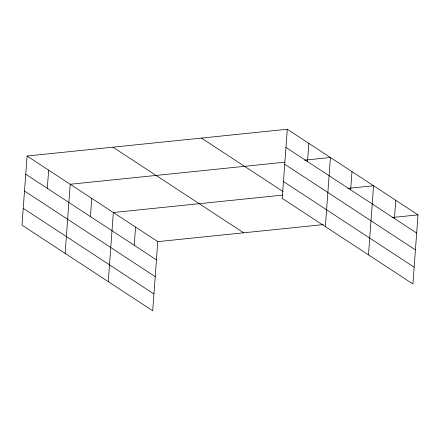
<?xml version="1.0" encoding="UTF-8"?>
<svg xmlns="http://www.w3.org/2000/svg" width="440" height="440" viewBox="0 0 440 440"><rect width="100%" height="100%" fill="white"/><g stroke="black" fill="none" stroke-linecap="round" stroke-linejoin="round"><path stroke-width="0.66" d="M27.076 156.013L22 225.132L152.702 310.756L157.779 241.637L27.076 156.013L287.298 129.245L418 214.869L412.924 283.987L282.222 198.363L287.298 129.245M47.306 188.342L48.642 170.143M65.131 253.391L70.208 184.267L284.768 162.195M90.437 216.596L91.773 198.396M108.262 281.644L113.339 212.526L282.925 195.08M134.222 245.284L135.559 227.084M307.527 161.573L308.864 143.374M325.353 226.617L330.429 157.498L304.53 160.166M350.658 189.827L351.995 171.628M368.484 254.876L373.56 185.757L347.661 188.419M394.444 218.51L395.78 200.31M157.779 241.637L323.279 224.615M392.101 217.531L418 214.869M285.962 147.444L416.664 233.068M284.724 164.246L415.432 249.871M283.454 181.561L414.156 267.185M201.427 138.078L283.145 191.615M112.948 147.18L243.65 232.804M25.74 174.213L156.442 259.837M24.508 191.015L155.21 276.639M23.232 208.329L153.94 293.953"/></g></svg>
